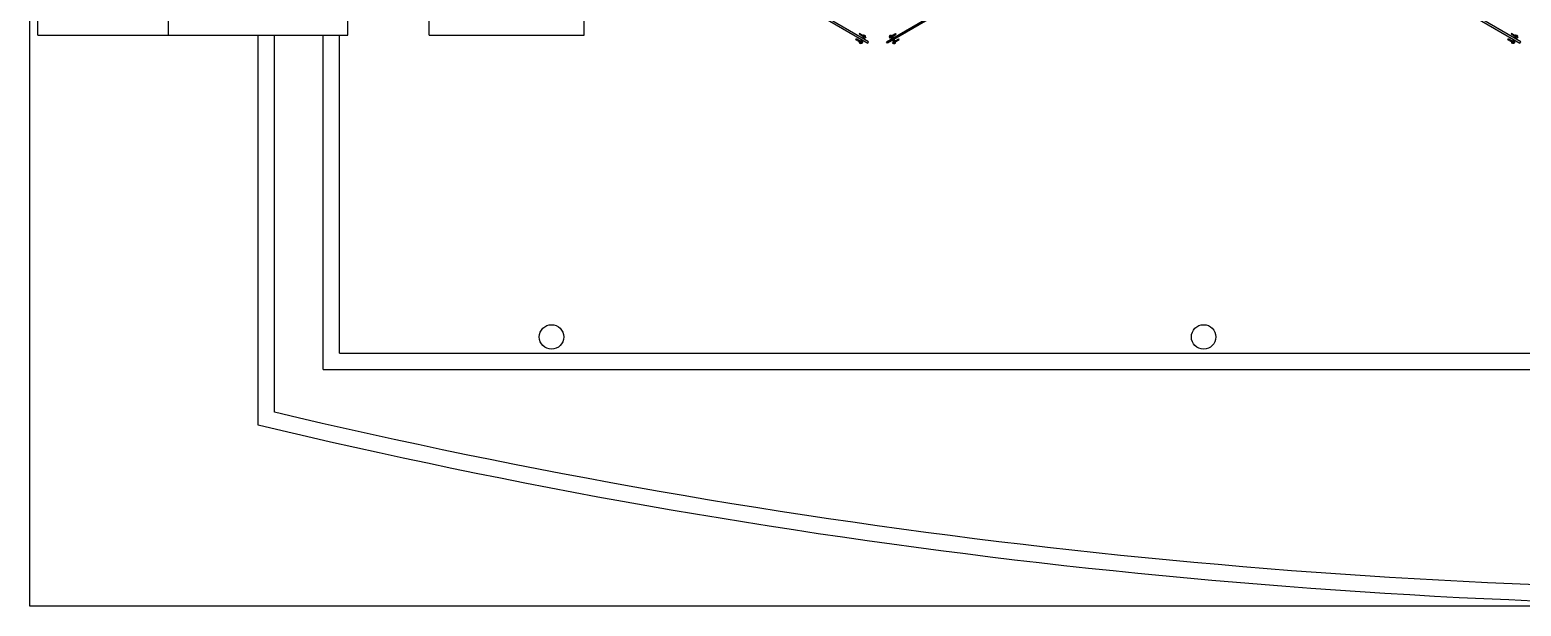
# Model space of a CAD drawing. Header units: metres. Extents: x 352651 to 1421851, y -87441 to -24441.
# Drawn here: x 1350021 to 1368317, y -76161 to -69094 of the extents above; entities that cross this region are included whole.
import ezdxf

# ---------------------------------------------------------------- set-up
doc = ezdxf.new("R2010")
doc.units = ezdxf.units.M
doc.header["$LTSCALE"] = 300
doc.header["$MEASUREMENT"] = 0
for name, color, linetype in [('CUA', 8, 'CONTINUOUS'), ('THAY', 9, 'CONTINUOUS'), ('TUONG', 7, 'CONTINUOUS')]:
    doc.layers.add(name, color=color, linetype=linetype)

msp = doc.modelspace()

# ---------------------------------------------------------------- linework, layer by layer
at = {"layer": 'CUA'}
for p, q in [((1360199.9, -69137.5), (1360193.6, -69148.3)), ((1360238.7, -69174.3), (1360193.6, -69148.3)), ((1360244.9, -69163.5), (1360199.9, -69137.5)), ((1360243.6, -69200), (1360269.6, -69155)), ((1360598.9, -69200), (1360572.9, -69155)), ((1360597.6, -69163.5), (1360642.6, -69137.5)), ((1360603.9, -69174.3), (1360648.9, -69148.3)), ((1360642.6, -69137.5), (1360648.9, -69148.3)), ((1368199.9, -69137.5), (1368193.6, -69148.3)), ((1368238.7, -69174.3), (1368193.6, -69148.3)), ((1368244.9, -69163.5), (1368199.9, -69137.5)), ((1368243.6, -69200), (1368269.6, -69155)), ((1360155.2, -69214.9), (1360161.4, -69204.1)), ((1360200.2, -69240.9), (1360155.2, -69214.9)), ((1360206.4, -69230.1), (1360161.4, -69204.1)), ((1360242.1, -69257.9), (1360191.9, -69228.9)), ((1360231.2, -69221.6), (1360205.2, -69266.5)), ((1360280.5, -69191.3), (1360230.4, -69162.3)), ((1360562, -69191.3), (1360612.2, -69162.3)), ((1360600.5, -69257.9), (1360650.6, -69228.9)), ((1360611.4, -69221.6), (1360637.3, -69266.5)), ((1360636.1, -69230.1), (1360681.1, -69204.1)), ((1360642.3, -69240.9), (1360687.4, -69214.9)), ((1360687.4, -69214.9), (1360681.1, -69204.1)), ((1368155.2, -69214.9), (1368161.4, -69204.1)), ((1368200.2, -69240.9), (1368155.2, -69214.9)), ((1368206.4, -69230.1), (1368161.4, -69204.1)), ((1368242.1, -69257.9), (1368191.9, -69228.9)), ((1368231.2, -69221.6), (1368205.2, -69266.5)), ((1368280.5, -69191.3), (1368230.4, -69162.3))]:
    msp.add_line(p, q, dxfattribs=at)
for points in [[(1360311.6, -69239.9), (1359534.6, -68791.2), (1359524, -68809.5), (1360301.1, -69258.1)], [(1360530.9, -69239.9), (1361307.9, -68791.2), (1361318.5, -68809.5), (1360541.5, -69258.1)], [(1368311.6, -69239.9), (1367534.6, -68791.2), (1367524, -68809.5), (1368301.1, -69258.1)]]:
    msp.add_lwpolyline(points, close=True, dxfattribs=at)
at = {"layer": 'CUA', "extrusion": (0, 0, -1)}
for centre, major_axis in [((1360256.6, -69177.5), (4.7, -17.6)), ((1368256.6, -69177.5), (4.7, -17.6)), ((1360624.4, -69244.1), (-17.6, 4.7))]:
    msp.add_ellipse(centre, major_axis=major_axis, ratio=1, dxfattribs=at)
at = {"layer": 'CUA'}
for centre, major_axis in [((1360585.9, -69177.5), (-4.7, -17.6)), ((1360218.2, -69244.1), (17.6, 4.7)), ((1368218.2, -69244.1), (17.6, 4.7))]:
    msp.add_ellipse(centre, major_axis=major_axis, ratio=1, dxfattribs=at)
at = {"layer": 'THAY', "linetype": 'Continuous'}
for q in [(1350121.3, -60559.5), (1351721.3, -69159.5)]:
    msp.add_line((1350121.3, -69159.5), q, dxfattribs=at)
at = {"layer": 'THAY'}
for p, q in [((1353621.3, -73259.5), (1353621.3, -69159.5)), ((1353821.3, -73059.5), (1353821.3, -69159.5)), ((1353821.3, -73059.5), (1394121.3, -73059.5)), ((1353621.3, -73259.5), (1394721.3, -73259.5))]:
    msp.add_line(p, q, dxfattribs=at)
msp.add_lwpolyline([(1394721.3, -73159.5), (1394721.3, -76159.5), (1350021.3, -76159.5), (1350021.3, -56359.5), (1352521.3, -56359.5)], dxfattribs=at)
for points in [[(1372121.3, -76159.5, -0.0601002), (1352821.3, -73941.6), (1352821.3, -69159.5)], [(1372120.1, -75959.5, -0.0596107), (1353021.3, -73783.6), (1353021.3, -69159.5)]]:
    msp.add_lwpolyline(points, format="xyb", dxfattribs=at)
at = {"layer": 'TUONG'}
for p, q in [((1356821.3, -69159.5), (1356821.3, -59059.5)), ((1351721.3, -69159.5), (1351721.3, -68759.5)), ((1353921.3, -69159.5), (1353921.3, -68759.5)), ((1354921.3, -69159.5), (1354921.3, -68759.5)), ((1351721.3, -69159.5), (1353921.3, -69159.5)), ((1354921.3, -69159.5), (1356821.3, -69159.5))]:
    msp.add_line(p, q, dxfattribs=at)
for centre in [(1356421.3, -72859.5), (1364421.3, -72859.5)]:
    msp.add_circle(centre, 150, dxfattribs=at)

doc.saveas('drawing.dxf')
